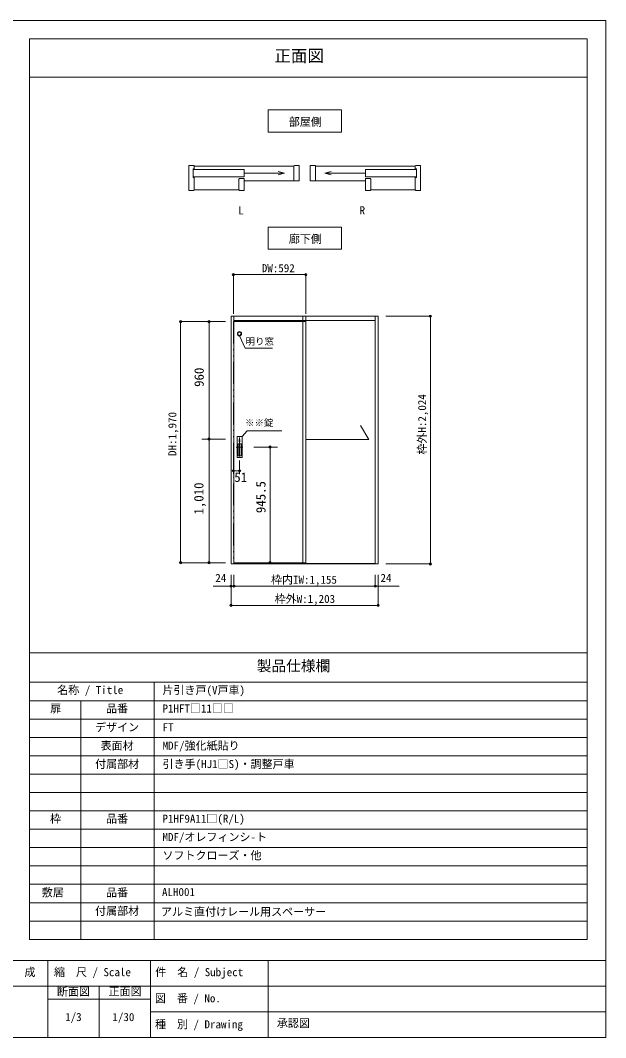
# Model space of a CAD drawing. Units: millimetres on the paper, enlarged 10 times, with parts at other scales. Extents: x -2000 to 2000, y -1385 to 1385.
# Drawn here: x 405 to 2000, y -1385 to 1385 of the extents above; entities that cross this region are included whole.
import ezdxf
from ezdxf.enums import TextEntityAlignment as Align

# ---------------------------------------------------------------- set-up
doc = ezdxf.new("R2010")
doc.units = ezdxf.units.MM
doc.header["$LTSCALE"] = 10
doc.header["$PDMODE"] = 32
doc.header["$PDSIZE"] = 6
doc.linetypes.add('DASHED_DOUBLE_DOTTED', pattern=[11, 6, -1.5, 0.25, -1.5, 0.25, -1.5])
doc.layers.add('1-1_0', color=7, linetype='Continuous', lineweight=18)
doc.layers.add('3-0', color=7, linetype='Continuous', lineweight=20)
doc.styles.add('ＭＳ ゴシック', font='')
doc.styles.get('ＭＳ ゴシック').set_extended_font_data('MS Gothic')

msp = doc.modelspace()

# ---------------------------------------------------------------- linework, layer by layer
at = {"layer": '1-1_0'}
for p, q in [((1950, 1335), (430, 1335)), ((430, -337.5), (430, 1335)), ((1950, -1117.5), (1950, 1335)), ((430, 1230), (1950, 1230)), ((430, -1117.5), (430, -337.5)), ((430, -337.5), (1950, -337.5)), ((430, -417.5), (1950, -417.5)), ((770, -1117.5), (770, -417.5)), ((430, -467.5), (1950, -467.5)), ((570, -1117.5), (570, -467.5)), ((430, -517.5), (1950, -517.5)), ((430, -567.5), (1950, -567.5)), ((430, -617.5), (1950, -617.5)), ((430, -667.5), (1950, -667.5)), ((430, -717.5), (1950, -717.5)), ((430, -767.5), (1950, -767.5)), ((430, -817.5), (1950, -817.5)), ((430, -867.5), (1950, -867.5)), ((430, -917.5), (1950, -917.5)), ((430, -967.5), (1950, -967.5)), ((430, -1017.5), (1950, -1017.5))]:
    msp.add_line(p, q, dxfattribs=at)
at = {"layer": '1-1_0', "lineweight": 20}
for p, q in [((430, -1067.5), (1950, -1067.5)), ((430, -1117.5), (1950, -1117.5)), ((2000, -1175), (-2000, -1175)), ((2000, -1175), (-2000, -1175)), ((480, -1175), (480, -1385)), ((760, -1175), (760, -1385)), ((1080, -1175), (1080, -1385)), ((2000, -1245), (-1190, -1245)), ((2000, -1245), (-1190, -1245)), ((620, -1245), (620, -1385)), ((760, -1280), (480, -1280)), ((2000, -1315), (760, -1315)), ((2000, -1315), (760, -1315)), ((-2000, -1385), (2000, -1385)), ((-2000, -1385), (2000, -1385))]:
    msp.add_line(p, q, dxfattribs=at)
at = {"layer": '1-1_0'}
msp.add_lwpolyline([(2000, -1385), (2000, 1385), (-2000, 1385), (-2000, -1385)], dxfattribs=at)
at = {"layer": '1-1_0', "lineweight": 20}
for points in [[(430, 1230), (1950, 1230), (430, 1230)], [(430, 1230), (430, -337.5), (430, 1230)]]:
    msp.add_lwpolyline(points, dxfattribs=at)
msp.add_lwpolyline([(430, 1230), (1950, 1230), (1950, -337.5), (430, -337.5)], close=True, dxfattribs=at)
at = {"layer": '3-0'}
for p, q in [((877.36, 990.19), (864.46, 990.19)), ((864.46, 921.79), (864.46, 990.19)), ((875.86, 980.59), (875.86, 957.04)), ((878.86, 980.59), (875.86, 980.59)), ((875.86, 978.79), (1014.87, 978.79)), ((878.86, 988.39), (1150.66, 988.39)), ((1014.87, 978.79), (1014.87, 958.99)), ((1125.21, 968.89), (1107.82, 973.55)), ((1150.66, 988.69), (1150.66, 947.59)), ((1165.06, 947.59), (1165.06, 990.19)), ((1195.06, 947.59), (1195.06, 990.19)), ((1209.46, 988.69), (1209.46, 947.59)), ((1481.26, 988.39), (1209.46, 988.39)), ((1234.91, 968.89), (1252.3, 973.55)), ((1484.26, 978.79), (1345.25, 978.79)), ((1345.25, 978.79), (1345.25, 958.99)), ((1481.26, 980.59), (1484.26, 980.59)), ((1482.76, 990.19), (1495.66, 990.19)), ((1484.26, 980.59), (1484.26, 957.04)), ((1495.66, 921.79), (1495.66, 990.19)), ((1014.87, 958.99), (875.86, 958.99)), ((875.86, 957.04), (878.86, 957.04)), ((1014.87, 968.89), (1125.21, 968.89)), ((1014.87, 921.79), (1014.87, 954.19)), ((1014.87, 947.59), (1165.06, 947.59)), ((1125.21, 968.89), (1107.82, 964.23)), ((1345.25, 947.59), (1195.06, 947.59)), ((1234.91, 968.89), (1252.3, 964.23)), ((1345.25, 968.89), (1234.91, 968.89)), ((1345.25, 958.99), (1484.26, 958.99)), ((1345.25, 921.79), (1345.25, 954.19)), ((1484.26, 957.04), (1481.26, 957.04)), ((877.36, 921.79), (864.46, 921.79)), ((878.86, 923.59), (1000.47, 923.59)), ((1481.26, 923.59), (1359.65, 923.59)), ((1482.76, 921.79), (1495.66, 921.79)), ((987.16, 579.59), (979.16, 579.59)), ((985.5, 564.82), (1182.83, 564.82)), ((987.16, 579.59), (1174.83, 579.59)), ((987.16, 567.59), (1174.83, 567.59)), ((1182.83, 579.59), (1174.83, 579.59)), ((1182.83, -93.85), (1182.83, 579.59)), ((1182.83, 579.59), (1380.16, 579.59)), ((1182.83, 569.92), (1182.83, -93.08)), ((1182.83, 567.59), (1182.83, -94.08)), ((1182.83, 567.59), (1372.16, 567.59)), ((1182.83, 564.82), (1182.83, -94.18)), ((1372.16, 579.59), (1372.16, 571.59)), ((1380.16, 579.59), (1372.16, 579.59)), ((1354.44, 244.09), (1331.88, 281.81)), ((993.25, 223.15), (1011.53, 223.15)), ((1002.5, 249.25), (1002.5, 196.98)), ((1002.5, 249.25), (1002.5, 196.98)), ((1002.5, 249.25), (1002.5, 196.98)), ((1182.83, 244.09), (1354.44, 244.09)), ((985.5, -91.85), (1182.83, -91.85)), ((987.16, -94.18), (1372.16, -94.18)), ((987.16, -95.08), (1372.16, -95.08))]:
    msp.add_line(p, q, dxfattribs=at)
at = {"layer": '3-0', "color": 4, "lineweight": 9}
for p, q in [((985.5, 692.67), (985.5, 585.51)), ((985.5, 692.67), (1182.83, 692.67)), ((1182.83, 692.67), (1182.83, 585.51)), ((841.78, 564.82), (958.56, 564.82)), ((841.78, 564.82), (841.78, -91.85)), ((899.27, 564.82), (963.73, 564.82)), ((919.27, 223.15), (919.27, 564.82)), ((1401.01, 579.59), (1522.35, 579.59)), ((1522.35, 579.59), (1522.35, -95.08)), ((1017.69, 492.39), (1002.36, 525.66)), ((1092.04, 492.39), (1017.69, 492.39)), ((1023.02, 267.59), (1009.16, 251.99)), ((1117.75, 267.59), (1023.02, 267.59)), ((899.27, 244.82), (963.73, 244.82)), ((919.27, -91.85), (919.27, 223.15)), ((1105.39, 223.15), (1040.93, 223.15)), ((1085.39, -91.85), (1085.39, 223.15)), ((985.5, 149.37), (985.5, 186.83)), ((1002.5, 149.37), (1002.5, 186.83)), ((1002.5, 158.52), (985.5, 158.52)), ((841.78, -91.85), (958.56, -91.85)), ((899.27, -91.85), (963.73, -91.85)), ((1113.5, -91.85), (1020.16, -91.85)), ((1113.5, -91.85), (1020.16, -91.85)), ((1105.39, -91.85), (1040.93, -91.85)), ((1401.01, -95.08), (1522.35, -95.08)), ((979.16, -124.9), (979.16, -155.57)), ((979.16, -124.9), (979.16, -155.57)), ((987.16, -124.9), (987.16, -155.57)), ((1372.16, -155.57), (1372.16, -124.9)), ((1380.16, -124.9), (1380.16, -155.57)), ((987.16, -155.57), (930.63, -155.57)), ((979.16, -155.57), (979.16, -207.9)), ((987.16, -155.57), (1437.16, -155.57)), ((1372.16, -155.57), (1428.7, -155.57)), ((1380.16, -207.9), (1380.16, -155.57)), ((979.16, -207.9), (1380.16, -207.9))]:
    msp.add_line(p, q, dxfattribs=at)
at = {"layer": '3-0', "linetype": 'DASHED_DOUBLE_DOTTED'}
msp.add_line((985.5, 564.82), (985.5, -91.85), dxfattribs=at)
at = {"layer": '3-0', "color": 3}
for p, q in [((1006.83, 231.99), (998.16, 231.99)), ((998.16, 231.99), (998.16, 199.32)), ((1001.66, 243.65), (1001.66, 236.99)), ((1003.33, 243.65), (1001.66, 243.65)), ((1003.33, 236.99), (1001.66, 236.99)), ((1003.16, 243.49), (1001.83, 243.49)), ((1001.83, 243.49), (1001.83, 240.32)), ((1003.16, 240.32), (1001.83, 240.32)), ((1002.16, 242.82), (1002.16, 240.99)), ((1002.83, 240.99), (1002.16, 240.99)), ((1003.16, 240.32), (1003.16, 243.49)), ((1003.33, 236.99), (1003.33, 243.65)), ((1006.83, 199.32), (1006.83, 231.99)), ((1006.83, 199.32), (998.16, 199.32))]:
    msp.add_line(p, q, dxfattribs=at)
at = {"layer": '3-0'}
for points in [[(1080.06, 1140.93), (1280.06, 1140.93), (1280.06, 1080.93), (1080.06, 1080.93)], [(1080.06, 762.25), (1280.06, 762.25), (1280.06, 822.25), (1080.06, 822.25)]]:
    msp.add_lwpolyline(points, close=True, dxfattribs=at)
for points in [[(877.36, 990.19), (878.86, 988.69), (878.86, 980.59)], [(1150.66, 988.69), (1152.16, 990.19), (1165.06, 990.19)], [(1209.46, 988.69), (1207.96, 990.19), (1195.06, 990.19)], [(1482.76, 990.19), (1481.26, 988.69), (1481.26, 980.59)], [(877.36, 921.79), (878.86, 923.29), (878.86, 957.04)], [(1000.47, 923.29), (1000.47, 952.69), (1001.97, 954.19), (1014.87, 954.19)], [(1359.65, 923.29), (1359.65, 952.69), (1358.15, 954.19), (1345.25, 954.19)], [(1482.76, 921.79), (1481.26, 923.29), (1481.26, 957.04)], [(1000.47, 923.29), (1001.97, 921.79), (1014.87, 921.79)], [(1359.65, 923.29), (1358.15, 921.79), (1345.25, 921.79)], [(987.16, -95.08), (987.16, 579.59), (979.16, 579.59)], [(979.16, 579.59), (979.16, -95.08), (987.16, -95.08)], [(1174.83, 579.59), (1174.83, -94.18), (1182.83, -94.18)], [(1174.83, 567.59), (1182.83, 567.59), (1182.83, -94.08)], [(1372.16, 579.59), (1372.16, -95.08), (1380.16, -95.08), (1380.16, 579.59)]]:
    msp.add_lwpolyline(points, dxfattribs=at)
at = {"layer": '3-0', "color": 3}
msp.add_lwpolyline([(995.83, 194.32), (1009.16, 194.32), (1009.16, 251.99), (995.83, 251.99)], close=True, dxfattribs=at)
msp.add_lwpolyline([(1002.83, 240.99), (1002.83, 242.82), (1002.16, 242.82)], dxfattribs=at)
for radius in [5.83, 4.5]:
    msp.add_circle((1002.16, 531.49), radius, dxfattribs=at)
at = {"layer": '3-0', "color": 4}
for p in [(985.5, 692.67), (1182.83, 692.67), (1522.35, 579.59), (841.78, 564.82), (919.27, 564.82), (919.27, 244.82), (1085.39, 223.15), (985.5, 158.52), (1002.5, 158.52), (841.78, -91.85), (919.27, -91.85), (1085.39, -91.85), (1522.35, -95.08), (979.16, -155.57), (987.16, -155.57), (1372.16, -155.57), (979.16, -207.9), (1380.16, -207.9)]:
    msp.add_point(p, dxfattribs=at)
at = {"layer": '3-0'}
msp.add_point((985.5, 158.52), dxfattribs=at)

# ---------------------------------------------------------------- texts
at = {"layer": '1-1_0', "style": 'ＭＳ ゴシック'}
for s, height, p in [('正面図', 32.99, (1097.24, 1261.98)), ('製品仕様欄', 29.33, (1049.4, -396.07)), ('名称 / Title', 21.99, (505.64, -456.06)), ('片引き戸(V戸車)', 21.99, (792.33, -456.36)), ('扉', 21.99, (486.33, -506.36)), ('品番', 21.99, (638.67, -506.36)), ('P1HFT□11□□', 21.99, (792.33, -506.36)), ('デザイン', 21.99, (608.75, -557.5)), ('FT', 21.99, (792.7, -557.5)), ('表面材', 21.99, (623.75, -607.5)), ('MDF/強化紙貼り', 21.99, (792.7, -607.5)), ('付属部材', 21.99, (608.75, -657.5)), ('引き手(HJ1□S)・調整戸車', 21.99, (792.7, -657.5)), ('枠', 21.99, (485.67, -806.36)), ('品番', 21.99, (638.67, -806.36)), ('P1HF9A11□(R/L)', 21.99, (792.33, -806.36)), ('MDF/オレフィンシ-ト', 21.99, (792.33, -856.36)), ('ソフトクローズ・他', 21.99, (792.33, -906.36)), ('敷居', 21.99, (463.65, -1007.36)), ('品番', 21.99, (638.75, -1007.5)), ('ALH001', 21.99, (791.06, -1005.99)), ('付属部材', 21.99, (608.75, -1057.5)), ('アルミ直付けレール用スペーサー', 21.99, (788.47, -1059.75)), ('作\u3000成', 21.99, (356.17, -1224.21)), ('縮\u3000尺 / Scale', 21.99, (496.68, -1224.21)), ('件\u3000名 / Subject', 21.99, (772.61, -1224.24)), ('断面図', 21.99, (504.6, -1277.15)), ('正面図', 21.99, (645.4, -1276.44)), ('図\u3000番 / No.', 21.99, (771.77, -1295.35)), ('1/3', 21.99, (527.17, -1346.45)), ('1/30', 21.99, (655.92, -1346.45)), ('種\u3000別 / Drawing', 21.99, (771.94, -1366.29)), ('承認図', 21.99, (1104.03, -1363.1))]:
    msp.add_text(s, height=height, dxfattribs=at).set_placement(p, align=Align.BOTTOM_LEFT)
at = {"layer": '3-0', "style": 'ＭＳ ゴシック'}
for s, height, p in [('部屋側', 21.99, (1136.46, 1090.93)), ('L', 21.99, (998.92, 850.05)), ('R', 21.99, (1329.52, 850.05)), ('廊下側', 21.99, (1136.46, 772.25)), ('DW:592', 21.99, (1063.04, 692.67)), ('明り窓', 18.33, (1019.02, 496.08)), ('※※錠', 18.33, (1017.44, 274.49)), ('51', 25.66, (988.03, 120.44)), ('24', 21.99, (936.3, -150.9)), ('枠内IW:1,155', 21.99, (1088.03, -155.57)), ('24', 21.99, (1386.36, -150.9)), ('枠外W:1,203', 21.99, (1098.03, -207.9))]:
    msp.add_text(s, height=height, dxfattribs=at).set_placement(p, align=Align.BOTTOM_LEFT)
for s, height, p in [('960', 25.66, (912.53, 387.01)), ('枠外H:2,024', 21.99, (1517.35, 202.42)), ('DH:1,970', 21.99, (836.78, 198.99)), ('1,010', 25.66, (911.77, 39.4)), ('945.5', 25.66, (1080.92, 43.21))]:
    msp.add_text(s, height=height, rotation=90, dxfattribs=at).set_placement(p, align=Align.BOTTOM_LEFT)

doc.saveas('drawing.dxf')
